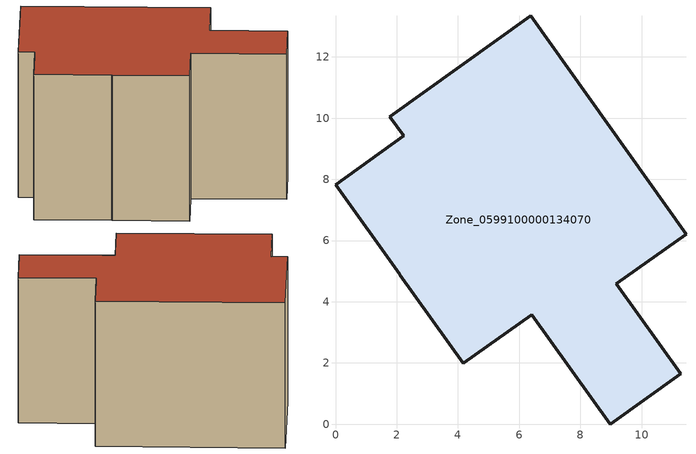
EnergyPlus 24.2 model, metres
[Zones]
Zone_0599100000134070
 floor ground (C_G): 6.41,3.58 4.18,1.98 2.1,4.88 2.09,4.9 0,7.82 2.23,9.42 1.77,10.05 6.37,13.34 11.45,6.21 9.18,4.58 11.28,1.65 8.97,0 z0
 wall outside (C_F): 4.18,1.98 6.41,3.58 8.97,0 11.28,1.65 9.18,4.58 11.45,6.21 6.37,13.34 1.77,10.05 2.23,9.42 0,7.82 2.09,4.9 2.1,4.88 4.18,1.98 z0:7.21
 roof outside (C_R): 0,7.82 2.09,4.9 2.1,4.88 4.18,1.98 6.41,3.58 8.97,0 11.28,1.65 9.18,4.58 11.45,6.21 6.37,13.34 1.77,10.05 2.23,9.42 z7.21
[BUILDING]
Pand.0599100000134070: North Axis=0; Terrain=City; Loads Convergence Tolerance Value=0.04; Temperature Convergence Tolerance Value=0.4; Solar Distribution=FullExterior; Maximum Number of Warmup Days=25; Minimum Number of Warmup Days=1
[Site:Location]
Rotterdam.The.Hague.AP_ZH_NLD Design_Conditions: Latitude=51.96; Longitude=4.45; Time Zone=1; Elevation=-4.5
[SITE:GROUNDTEMPERATURE:BUILDINGSURFACE]
18, 18, 18, 18, 18, 18, 18, 18, 18, 18, 18, 18
[MATERIAL] Thermal Absorptance=0.9; Solar Absorptance=0.7; Visible Absorptance=0.7
Name | Roughness | Thickness | Conductivity | Density | Specific Heat
G.TC.1975-1991 | MediumSmooth | 0.15 | 0.288461 | 540 | 1210
F.TC.1975-1991 | Rough | 0.3 | 0.230769 | 1920 | 840
R.TC.1975-1991 | MediumRough | 0.2 | 0.153846 | 1500 | 1000
[CONSTRUCTION]
C_G: G.TC.1975-1991
C_F: F.TC.1975-1991
C_R: R.TC.1975-1991
[ZONE]
Zone_0599100000134070: Type=1; Multiplier=1; Ceiling Height=Autocalculate; Volume=Autocalculate; Floor Area=autocalculate; Part of Total Floor Area=Yes
[ZONEINFILTRATION:DESIGNFLOWRATE]
Infil_Zone_0599100000134070: Zone or ZoneList or Space or SpaceList=Zone_0599100000134070; Schedule=AlwaysOn; Design Flow Rate Calculation Method=Flow/Area; Flow Rate per Floor Area=0.003; Constant Term Coefficient=1; Temperature Term Coefficient=0; Velocity Term Coefficient=0; Velocity Squared Term Coefficient=0
[HVACTEMPLATE:ZONE:IDEALLOADSAIRSYSTEM]
Zone_0599100000134070: Maximum Heating Supply Air Temperature=50; Minimum Cooling Supply Air Temperature=13; Maximum Heating Supply Air Humidity Ratio=0.0156; Minimum Cooling Supply Air Humidity Ratio=0.0077; Heating Limit=NoLimit; Cooling Limit=NoLimit; Dehumidification Control Type=ConstantSensibleHeatRatio; Cooling Sensible Heat Ratio=0.7; Dehumidification Setpoint=60; Humidification Control Type=None; Humidification Setpoint=30; Outdoor Air Method=None; Outdoor Air Flow Rate per Person=0.00944; Outdoor Air Flow Rate per Zone Floor Area=0; Outdoor Air Flow Rate per Zone=0; Demand Controlled Ventilation Type=None; Outdoor Air Economizer Type=NoEconomizer; Heat Recovery Type=None; Sensible Heat Recovery Effectiveness=0.7; Latent Heat Recovery Effectiveness=0.65
[ZONECONTROL:THERMOSTAT]
ThermostatControl_Zone_0599100000134070: Zone or ZoneList=Zone_0599100000134070; Control Type Schedule=DualSetpointControlType; Control 1=Thermostat_Zone_0599100000134070; Temperature Difference Between Cutout And Setpoint=0
[THERMOSTATSETPOINT:DUALSETPOINT]
Thermostat_Zone_0599100000134070: Heating Setpoint Temperature Schedule=HeatingSetpoint_Zone_0599100000134070; Cooling Setpoint Temperature Schedule=CoolingSetpoint_Zone_0599100000134070
[SCHEDULE:COMPACT]
HeatingSetpoint_Zone_0599100000134070: Through: 12/31, For: AllDays, Until: 24:00, 21
CoolingSetpoint_Zone_0599100000134070: Through: 12/31, For: AllDays, Until: 24:00, 24
DualSetpointControlType: Through: 12/31, For: AllDays, Until: 24:00, 4
AlwaysOn: Through: 12/31, For: AllDays, Until: 24:00, 1
